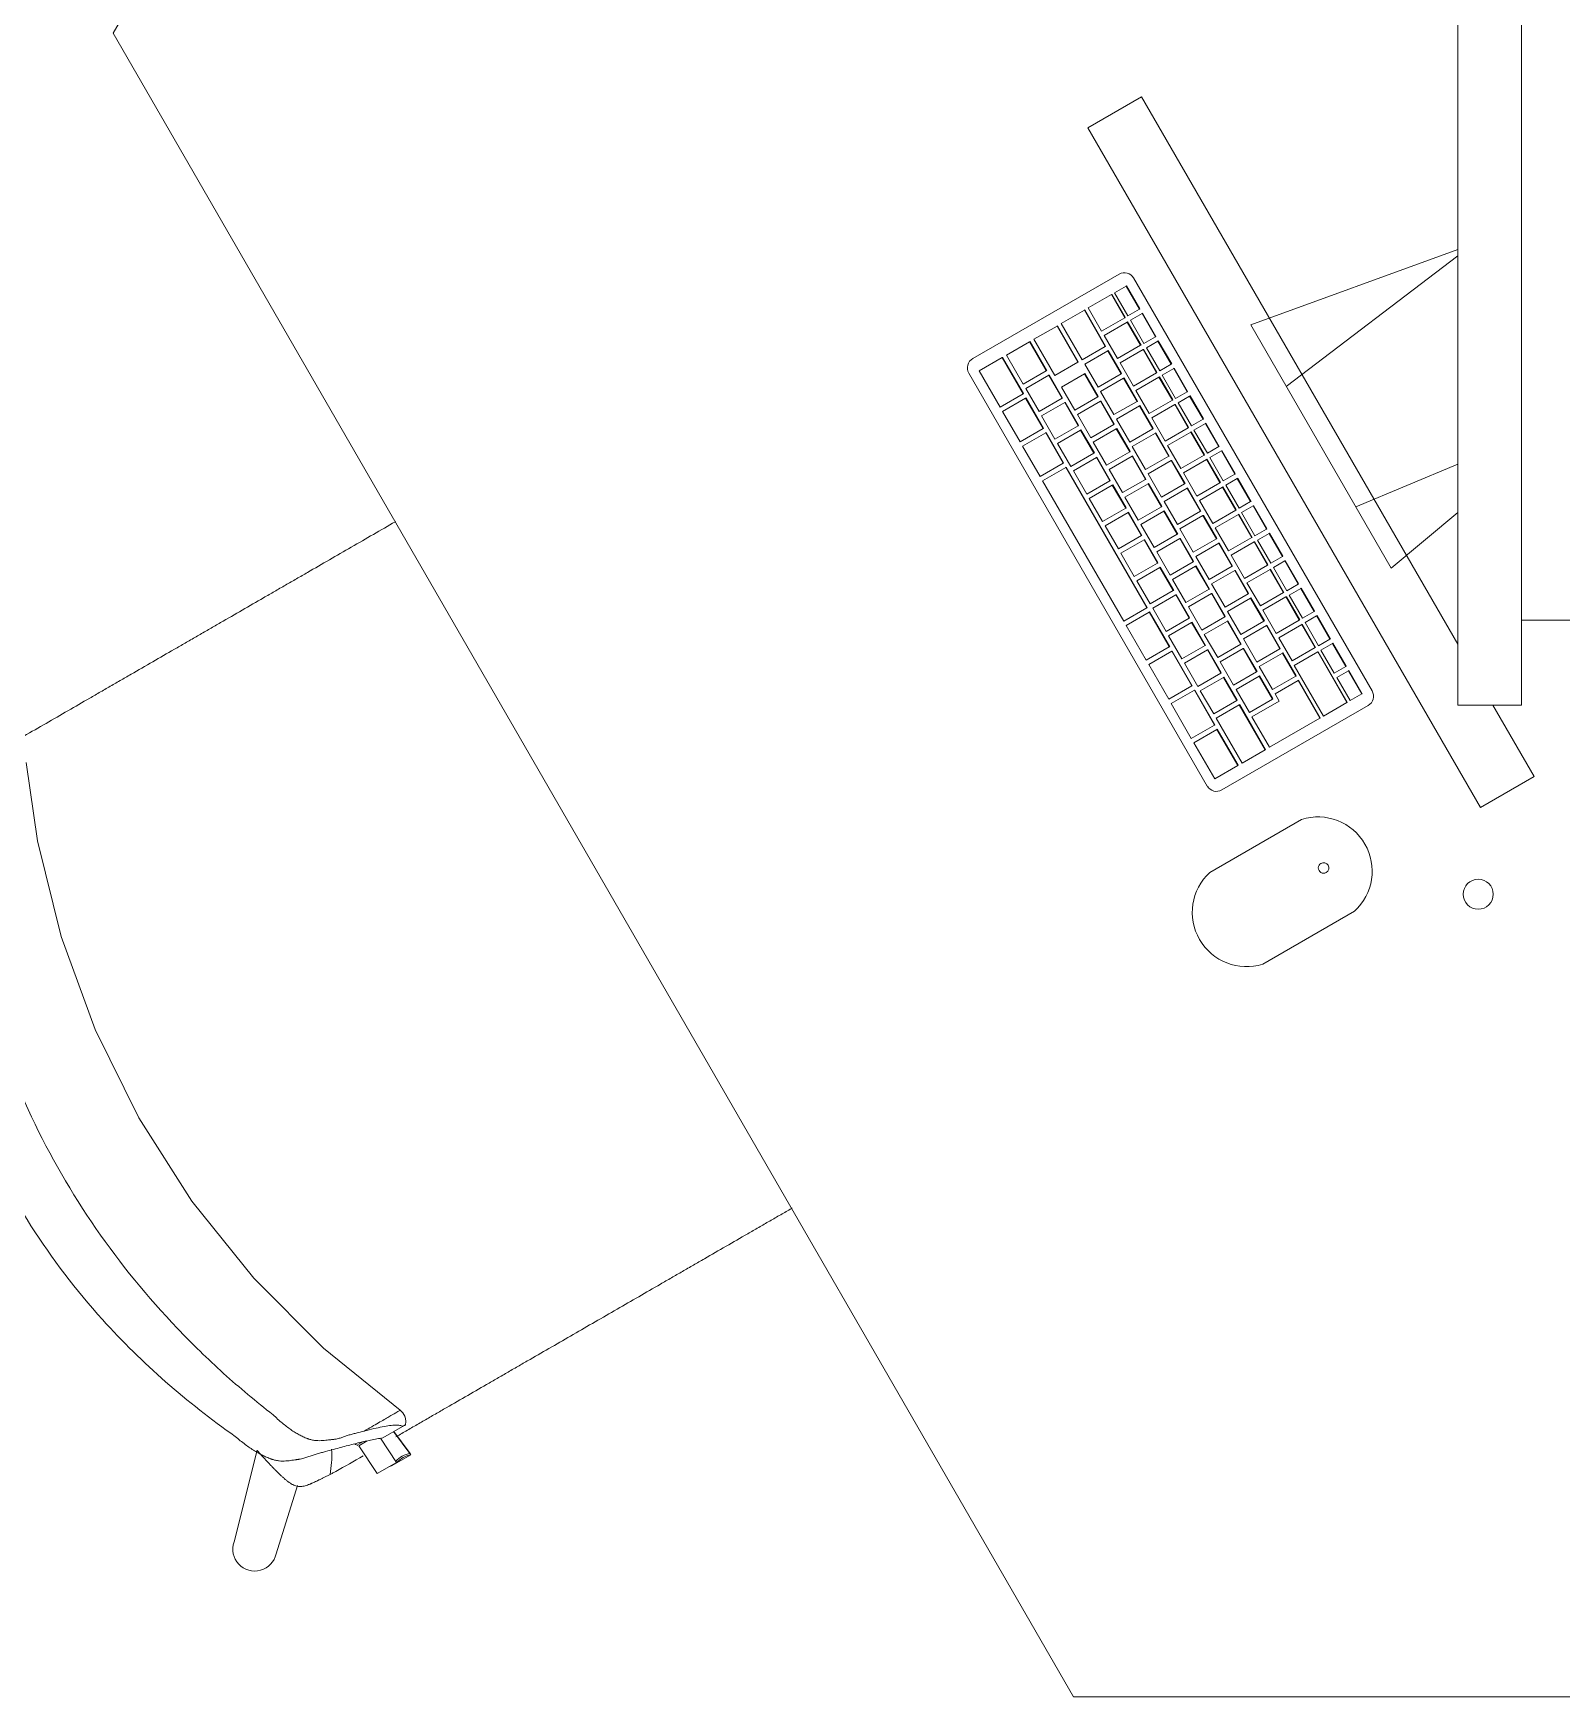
# Model space of a CAD drawing. Header units: millimetres. Extents: x 155927 to 326028, y -36033 to 97293.
# Drawn here: x 180943 to 181858, y 17006 to 18002 of the extents above; entities that cross this region are included whole.
import ezdxf

# ---------------------------------------------------------------- set-up
doc = ezdxf.new("R2010")
doc.units = ezdxf.units.MM
doc.header["$MEASUREMENT"] = 0
for name, color, linetype, lineweight in [('A-GENM', 8, 'CONTINUOUS', 9), ('E-ELEC-EQPM', 8, 'CONTINUOUS', 9), ('I-FURN', 8, 'CONTINUOUS', 9)]:
    doc.layers.add(name, color=color, linetype=linetype, lineweight=lineweight)

msp = doc.modelspace()

# ---------------------------------------------------------------- linework, layer by layer
at = {"layer": 'A-GENM'}
for p, q in [((181592.58, 17857.83), (181504.97, 17807.25)), ((181596.83, 17850.64), (181589.92, 17846.65)), ((181597.07, 17850.78), (181596.83, 17850.64)), ((181604.83, 17836.79), (181596.83, 17850.64)), ((181597.07, 17850.78), (181605.07, 17836.93)), ((181744.02, 17608.23), (181601.26, 17855.51)), ((181587.97, 17845.52), (181574.14, 17837.54)), ((181574.14, 17837.54), (181582.14, 17823.69)), ((181588.21, 17845.66), (181587.97, 17845.52)), ((181595.97, 17831.67), (181587.97, 17845.52)), ((181588.21, 17845.66), (181596.21, 17831.81)), ((181589.92, 17846.65), (181597.92, 17832.8)), ((181571.81, 17836.2), (181558.01, 17828.23)), ((181558.01, 17828.23), (181570.51, 17806.58)), ((181572.05, 17836.34), (181571.81, 17836.2)), ((181584.31, 17814.55), (181571.81, 17836.2)), ((181572.05, 17836.34), (181584.55, 17814.69)), ((181582.14, 17823.69), (181595.97, 17831.67)), ((181597.47, 17829.07), (181583.64, 17821.09)), ((181596.21, 17831.81), (181595.97, 17831.67)), ((181597.71, 17829.21), (181597.47, 17829.07)), ((181605.47, 17815.21), (181597.47, 17829.07)), ((181597.71, 17829.21), (181605.71, 17815.35)), ((181597.92, 17832.8), (181604.83, 17836.79)), ((181606.33, 17834.19), (181599.42, 17830.2)), ((181599.42, 17830.2), (181607.42, 17816.34)), ((181605.07, 17836.93), (181604.83, 17836.79)), ((181606.57, 17834.33), (181606.33, 17834.19)), ((181614.33, 17820.33), (181606.33, 17834.19)), ((181606.57, 17834.33), (181614.57, 17820.47)), ((181555.42, 17826.74), (181541.62, 17818.77)), ((181541.62, 17818.77), (181554.12, 17797.11)), ((181555.66, 17826.87), (181555.42, 17826.74)), ((181567.92, 17805.08), (181555.42, 17826.74)), ((181555.66, 17826.87), (181568.16, 17805.22)), ((181583.64, 17821.09), (181591.64, 17807.23)), ((181607.42, 17816.34), (181614.33, 17820.33)), ((181615.83, 17817.73), (181608.92, 17813.74)), ((181614.57, 17820.47), (181614.33, 17820.33)), ((181616.07, 17817.87), (181615.83, 17817.73)), ((181623.83, 17803.88), (181615.83, 17817.73)), ((181616.07, 17817.87), (181624.07, 17804.02)), ((181522.64, 17807.81), (181508.83, 17799.84)), ((181522.88, 17807.95), (181522.64, 17807.81)), ((181535.14, 17786.16), (181522.64, 17807.81)), ((181522.88, 17807.95), (181535.38, 17786.3)), ((181539.03, 17817.27), (181525.23, 17809.3)), ((181525.23, 17809.3), (181535.23, 17791.98)), ((181539.27, 17817.41), (181539.03, 17817.27)), ((181549.03, 17799.95), (181539.03, 17817.27)), ((181539.27, 17817.41), (181549.27, 17800.09)), ((181570.51, 17806.58), (181584.31, 17814.55)), ((181585.81, 17811.95), (181571.99, 17803.97)), ((181584.55, 17814.69), (181584.31, 17814.55)), ((181586.05, 17812.09), (181585.81, 17811.95)), ((181593.81, 17798.09), (181585.81, 17811.95)), ((181586.05, 17812.09), (181594.05, 17798.23)), ((181591.64, 17807.23), (181605.47, 17815.21)), ((181606.97, 17812.62), (181593.14, 17804.63)), ((181605.71, 17815.35), (181605.47, 17815.21)), ((181607.21, 17812.75), (181606.97, 17812.62)), ((181614.97, 17798.76), (181606.97, 17812.62)), ((181607.21, 17812.75), (181615.21, 17798.9)), ((181608.92, 17813.74), (181616.92, 17799.89)), ((181502.65, 17798.58), (181645.41, 17551.29)), ((181508.83, 17799.84), (181521.33, 17778.19)), ((181535.23, 17791.98), (181549.03, 17799.95)), ((181549.27, 17800.09), (181549.03, 17799.95)), ((181554.12, 17797.11), (181567.92, 17805.08)), ((181571.92, 17798.16), (181558.1, 17790.18)), ((181568.16, 17805.22), (181567.92, 17805.08)), ((181572.16, 17798.29), (181571.92, 17798.16)), ((181579.92, 17784.3), (181571.92, 17798.16)), ((181571.99, 17803.97), (181579.99, 17790.11)), ((181572.16, 17798.29), (181580.16, 17784.44)), ((181579.99, 17790.11), (181593.81, 17798.09)), ((181593.14, 17804.63), (181601.14, 17790.78)), ((181594.05, 17798.23), (181593.81, 17798.09)), ((181601.14, 17790.78), (181614.97, 17798.76)), ((181615.21, 17798.9), (181614.97, 17798.76)), ((181616.92, 17799.89), (181623.83, 17803.88)), ((181625.33, 17801.28), (181618.42, 17797.29)), ((181624.07, 17804.02), (181623.83, 17803.88)), ((181625.57, 17801.42), (181625.33, 17801.28)), ((181633.33, 17787.42), (181625.33, 17801.28)), ((181625.57, 17801.42), (181633.57, 17787.56)), ((181550.53, 17797.35), (181536.71, 17789.37)), ((181536.71, 17789.37), (181544.71, 17775.52)), ((181550.77, 17797.49), (181550.53, 17797.35)), ((181558.53, 17783.5), (181550.53, 17797.35)), ((181550.77, 17797.49), (181558.77, 17783.63)), ((181558.1, 17790.18), (181566.1, 17776.32)), ((181595.31, 17795.5), (181581.49, 17787.52)), ((181595.55, 17795.63), (181595.31, 17795.5)), ((181603.31, 17781.64), (181595.31, 17795.5)), ((181595.55, 17795.63), (181603.55, 17781.78)), ((181616.47, 17796.16), (181602.64, 17788.18)), ((181602.64, 17788.18), (181610.64, 17774.32)), ((181616.71, 17796.3), (181616.47, 17796.16)), ((181624.47, 17782.3), (181616.47, 17796.16)), ((181616.71, 17796.3), (181624.71, 17782.44)), ((181618.42, 17797.29), (181626.42, 17783.43)), ((181521.33, 17778.19), (181535.14, 17786.16)), ((181536.64, 17783.56), (181522.83, 17775.59)), ((181535.38, 17786.3), (181535.14, 17786.16)), ((181536.88, 17783.7), (181536.64, 17783.56)), ((181547.14, 17765.37), (181536.64, 17783.56)), ((181536.88, 17783.7), (181547.38, 17765.51)), ((181544.71, 17775.52), (181558.53, 17783.5)), ((181560.03, 17780.9), (181546.21, 17772.92)), ((181558.77, 17783.63), (181558.53, 17783.5)), ((181560.27, 17781.04), (181560.03, 17780.9)), ((181568.03, 17767.04), (181560.03, 17780.9)), ((181560.27, 17781.04), (181568.27, 17767.18)), ((181566.1, 17776.32), (181579.92, 17784.3)), ((181581.42, 17781.7), (181567.6, 17773.72)), ((181580.16, 17784.44), (181579.92, 17784.3)), ((181581.66, 17781.84), (181581.42, 17781.7)), ((181589.42, 17767.85), (181581.42, 17781.7)), ((181581.49, 17787.52), (181589.49, 17773.66)), ((181581.66, 17781.84), (181589.66, 17767.98)), ((181589.49, 17773.66), (181603.31, 17781.64)), ((181604.81, 17779.04), (181590.99, 17771.06)), ((181603.55, 17781.78), (181603.31, 17781.64)), ((181605.05, 17779.18), (181604.81, 17779.04)), ((181612.81, 17765.18), (181604.81, 17779.04)), ((181605.05, 17779.18), (181613.05, 17765.32)), ((181610.64, 17774.32), (181624.47, 17782.3)), ((181625.97, 17779.71), (181612.14, 17771.73)), ((181624.71, 17782.44), (181624.47, 17782.3)), ((181626.21, 17779.84), (181625.97, 17779.71)), ((181633.97, 17765.85), (181625.97, 17779.71)), ((181626.21, 17779.84), (181634.21, 17765.99)), ((181626.42, 17783.43), (181633.33, 17787.42)), ((181634.83, 17784.83), (181627.92, 17780.84)), ((181627.92, 17780.84), (181635.92, 17766.98)), ((181633.57, 17787.56), (181633.33, 17787.42)), ((181635.07, 17784.96), (181634.83, 17784.83)), ((181642.83, 17770.97), (181634.83, 17784.83)), ((181635.07, 17784.96), (181643.07, 17771.11)), ((181522.83, 17775.59), (181533.33, 17757.4)), ((181546.21, 17772.92), (181554.21, 17759.06)), ((181567.6, 17773.72), (181575.6, 17759.87)), ((181575.6, 17759.87), (181589.42, 17767.85)), ((181589.66, 17767.98), (181589.42, 17767.85)), ((181590.99, 17771.06), (181598.99, 17757.2)), ((181612.14, 17771.73), (181620.14, 17757.87)), ((181635.92, 17766.98), (181642.83, 17770.97)), ((181644.33, 17768.37), (181637.42, 17764.38)), ((181643.07, 17771.11), (181642.83, 17770.97)), ((181644.57, 17768.51), (181644.33, 17768.37)), ((181652.33, 17754.51), (181644.33, 17768.37)), ((181644.57, 17768.51), (181652.57, 17754.65)), ((181533.33, 17757.4), (181547.14, 17765.37)), ((181548.64, 17762.77), (181534.83, 17754.8)), ((181547.38, 17765.51), (181547.14, 17765.37)), ((181548.88, 17762.91), (181548.64, 17762.77)), ((181559.14, 17744.59), (181548.64, 17762.77)), ((181548.88, 17762.91), (181559.38, 17744.73)), ((181554.21, 17759.06), (181568.03, 17767.04)), ((181569.53, 17764.44), (181555.71, 17756.46)), ((181568.27, 17767.18), (181568.03, 17767.04)), ((181569.77, 17764.58), (181569.53, 17764.44)), ((181577.53, 17750.59), (181569.53, 17764.44)), ((181569.77, 17764.58), (181577.77, 17750.73)), ((181590.92, 17765.25), (181577.1, 17757.27)), ((181591.16, 17765.39), (181590.92, 17765.25)), ((181598.92, 17751.39), (181590.92, 17765.25)), ((181591.16, 17765.39), (181599.16, 17751.53)), ((181598.99, 17757.2), (181612.81, 17765.18)), ((181614.31, 17762.59), (181600.49, 17754.61)), ((181613.05, 17765.32), (181612.81, 17765.18)), ((181614.55, 17762.73), (181614.31, 17762.59)), ((181622.31, 17748.73), (181614.31, 17762.59)), ((181614.55, 17762.73), (181622.55, 17748.87)), ((181620.14, 17757.87), (181633.97, 17765.85)), ((181635.47, 17763.25), (181621.64, 17755.27)), ((181634.21, 17765.99), (181633.97, 17765.85)), ((181635.71, 17763.39), (181635.47, 17763.25)), ((181643.47, 17749.4), (181635.47, 17763.25)), ((181635.71, 17763.39), (181643.71, 17749.53)), ((181637.42, 17764.38), (181645.42, 17750.52)), ((181534.83, 17754.8), (181545.33, 17736.62)), ((181555.71, 17756.46), (181563.71, 17742.61)), ((181563.71, 17742.61), (181577.53, 17750.59)), ((181579.03, 17747.99), (181565.21, 17740.01)), ((181577.1, 17757.27), (181585.1, 17743.41)), ((181577.77, 17750.73), (181577.53, 17750.59)), ((181579.27, 17748.13), (181579.03, 17747.99)), ((181587.03, 17734.13), (181579.03, 17747.99)), ((181579.27, 17748.13), (181587.27, 17734.27)), ((181585.1, 17743.41), (181598.92, 17751.39)), ((181600.42, 17748.79), (181586.6, 17740.81)), ((181599.16, 17751.53), (181598.92, 17751.39)), ((181600.66, 17748.93), (181600.42, 17748.79)), ((181608.42, 17734.94), (181600.42, 17748.79)), ((181600.49, 17754.61), (181608.49, 17740.75)), ((181600.66, 17748.93), (181608.66, 17735.07)), ((181608.49, 17740.75), (181622.31, 17748.73)), ((181621.64, 17755.27), (181629.64, 17741.42)), ((181622.55, 17748.87), (181622.31, 17748.73)), ((181629.64, 17741.42), (181643.47, 17749.4)), ((181643.71, 17749.53), (181643.47, 17749.4)), ((181645.42, 17750.52), (181652.33, 17754.51)), ((181653.83, 17751.92), (181646.92, 17747.93)), ((181646.92, 17747.93), (181654.92, 17734.07)), ((181652.57, 17754.65), (181652.33, 17754.51)), ((181654.07, 17752.05), (181653.83, 17751.92)), ((181661.83, 17738.06), (181653.83, 17751.92)), ((181654.07, 17752.05), (181662.07, 17738.2)), ((181545.33, 17736.62), (181559.14, 17744.59)), ((181560.64, 17741.99), (181546.83, 17734.02)), ((181559.38, 17744.73), (181559.14, 17744.59)), ((181560.88, 17742.13), (181560.64, 17741.99)), ((181609.14, 17657.99), (181560.64, 17741.99)), ((181560.88, 17742.13), (181609.38, 17658.12)), ((181565.21, 17740.01), (181573.21, 17726.15)), ((181586.6, 17740.81), (181594.6, 17726.96)), ((181623.81, 17746.13), (181609.99, 17738.15)), ((181609.99, 17738.15), (181617.99, 17724.3)), ((181624.05, 17746.27), (181623.81, 17746.13)), ((181631.81, 17732.28), (181623.81, 17746.13)), ((181624.05, 17746.27), (181632.05, 17732.41)), ((181644.97, 17746.8), (181631.14, 17738.82)), ((181631.14, 17738.82), (181639.14, 17724.96)), ((181645.21, 17746.94), (181644.97, 17746.8)), ((181652.97, 17732.94), (181644.97, 17746.8)), ((181645.21, 17746.94), (181653.21, 17733.08)), ((181654.92, 17734.07), (181661.83, 17738.06)), ((181662.07, 17738.2), (181661.83, 17738.06)), ((181546.83, 17734.02), (181595.33, 17650.02)), ((181573.21, 17726.15), (181587.03, 17734.13)), ((181588.53, 17731.53), (181574.71, 17723.55)), ((181587.27, 17734.27), (181587.03, 17734.13)), ((181588.77, 17731.67), (181588.53, 17731.53)), ((181596.53, 17717.68), (181588.53, 17731.53)), ((181588.77, 17731.67), (181596.77, 17717.82)), ((181594.6, 17726.96), (181608.42, 17734.94)), ((181609.92, 17732.34), (181596.1, 17724.36)), ((181608.66, 17735.07), (181608.42, 17734.94)), ((181610.16, 17732.48), (181609.92, 17732.34)), ((181617.92, 17718.48), (181609.92, 17732.34)), ((181610.16, 17732.48), (181618.16, 17718.62)), ((181617.99, 17724.3), (181631.81, 17732.28)), ((181633.31, 17729.68), (181619.49, 17721.7)), ((181632.05, 17732.41), (181631.81, 17732.28)), ((181633.55, 17729.82), (181633.31, 17729.68)), ((181641.31, 17715.82), (181633.31, 17729.68)), ((181633.55, 17729.82), (181641.55, 17715.96)), ((181639.14, 17724.96), (181652.97, 17732.94)), ((181654.47, 17730.34), (181640.64, 17722.36)), ((181653.21, 17733.08), (181652.97, 17732.94)), ((181654.71, 17730.48), (181654.47, 17730.34)), ((181662.47, 17716.49), (181654.47, 17730.34)), ((181654.71, 17730.48), (181662.71, 17716.62)), ((181663.33, 17735.46), (181656.42, 17731.47)), ((181656.42, 17731.47), (181664.42, 17717.62)), ((181663.57, 17735.6), (181663.33, 17735.46)), ((181671.33, 17721.61), (181663.33, 17735.46)), ((181663.57, 17735.6), (181671.57, 17721.74)), ((181574.71, 17723.55), (181582.71, 17709.7)), ((181596.1, 17724.36), (181604.1, 17710.5)), ((181604.1, 17710.5), (181617.92, 17718.48)), ((181618.16, 17718.62), (181617.92, 17718.48)), ((181619.49, 17721.7), (181627.49, 17707.84)), ((181640.64, 17722.36), (181648.64, 17708.51)), ((181664.42, 17717.62), (181671.33, 17721.61)), ((181672.83, 17719.01), (181665.92, 17715.02)), ((181671.57, 17721.74), (181671.33, 17721.61)), ((181673.07, 17719.15), (181672.83, 17719.01)), ((181680.83, 17705.15), (181672.83, 17719.01)), ((181673.07, 17719.15), (181681.07, 17705.29)), ((181582.71, 17709.7), (181596.53, 17717.68)), ((181598.03, 17715.08), (181584.21, 17707.1)), ((181596.77, 17717.82), (181596.53, 17717.68)), ((181598.27, 17715.22), (181598.03, 17715.08)), ((181606.03, 17701.22), (181598.03, 17715.08)), ((181598.27, 17715.22), (181606.27, 17701.36)), ((181619.42, 17715.88), (181605.6, 17707.9)), ((181619.66, 17716.02), (181619.42, 17715.88)), ((181627.42, 17702.03), (181619.42, 17715.88)), ((181619.66, 17716.02), (181627.66, 17702.17)), ((181627.49, 17707.84), (181641.31, 17715.82)), ((181642.81, 17713.22), (181628.99, 17705.24)), ((181641.55, 17715.96), (181641.31, 17715.82)), ((181643.05, 17713.36), (181642.81, 17713.22)), ((181650.81, 17699.37), (181642.81, 17713.22)), ((181643.05, 17713.36), (181651.05, 17699.51)), ((181648.64, 17708.51), (181662.47, 17716.49)), ((181663.97, 17713.89), (181650.14, 17705.91)), ((181662.71, 17716.62), (181662.47, 17716.49)), ((181664.21, 17714.03), (181663.97, 17713.89)), ((181671.97, 17700.03), (181663.97, 17713.89)), ((181664.21, 17714.03), (181672.21, 17700.17)), ((181665.92, 17715.02), (181673.92, 17701.16)), ((181584.21, 17707.1), (181592.21, 17693.24)), ((181592.21, 17693.24), (181606.03, 17701.22)), ((181607.53, 17698.63), (181593.71, 17690.65)), ((181605.6, 17707.9), (181613.6, 17694.05)), ((181606.27, 17701.36), (181606.03, 17701.22)), ((181607.77, 17698.76), (181607.53, 17698.63)), ((181615.53, 17684.77), (181607.53, 17698.63)), ((181607.77, 17698.76), (181615.77, 17684.91)), ((181613.6, 17694.05), (181627.42, 17702.03)), ((181628.92, 17699.43), (181615.1, 17691.45)), ((181627.66, 17702.17), (181627.42, 17702.03)), ((181629.16, 17699.57), (181628.92, 17699.43)), ((181636.92, 17685.57), (181628.92, 17699.43)), ((181628.99, 17705.24), (181636.99, 17691.39)), ((181629.16, 17699.57), (181637.16, 17685.71)), ((181636.99, 17691.39), (181650.81, 17699.37)), ((181650.14, 17705.91), (181658.14, 17692.05)), ((181651.05, 17699.51), (181650.81, 17699.37)), ((181658.14, 17692.05), (181671.97, 17700.03)), ((181672.21, 17700.17), (181671.97, 17700.03)), ((181673.92, 17701.16), (181680.83, 17705.15)), ((181682.33, 17702.55), (181675.42, 17698.56)), ((181675.42, 17698.56), (181683.42, 17684.71)), ((181681.07, 17705.29), (181680.83, 17705.15)), ((181682.57, 17702.69), (181682.33, 17702.55)), ((181690.33, 17688.7), (181682.33, 17702.55)), ((181682.57, 17702.69), (181690.57, 17688.84)), ((181593.71, 17690.65), (181601.71, 17676.79)), ((181615.1, 17691.45), (181623.1, 17677.59)), ((181652.31, 17696.77), (181638.49, 17688.79)), ((181638.49, 17688.79), (181646.49, 17674.93)), ((181652.55, 17696.91), (181652.31, 17696.77)), ((181660.31, 17682.91), (181652.31, 17696.77)), ((181652.55, 17696.91), (181660.55, 17683.05)), ((181673.47, 17697.43), (181659.64, 17689.45)), ((181659.64, 17689.45), (181667.64, 17675.6)), ((181673.71, 17697.57), (181673.47, 17697.43)), ((181681.47, 17683.58), (181673.47, 17697.43)), ((181673.71, 17697.57), (181681.71, 17683.72)), ((181683.42, 17684.71), (181690.33, 17688.7)), ((181690.57, 17688.84), (181690.33, 17688.7)), ((181601.71, 17676.79), (181615.53, 17684.77)), ((181617.03, 17682.17), (181603.21, 17674.19)), ((181615.77, 17684.91), (181615.53, 17684.77)), ((181617.27, 17682.31), (181617.03, 17682.17)), ((181625.03, 17668.31), (181617.03, 17682.17)), ((181617.27, 17682.31), (181625.27, 17668.45)), ((181623.1, 17677.59), (181636.92, 17685.57)), ((181638.42, 17682.97), (181624.6, 17674.99)), ((181637.16, 17685.71), (181636.92, 17685.57)), ((181638.66, 17683.11), (181638.42, 17682.97)), ((181646.42, 17669.12), (181638.42, 17682.97)), ((181638.66, 17683.11), (181646.66, 17669.26)), ((181646.49, 17674.93), (181660.31, 17682.91)), ((181661.81, 17680.31), (181647.99, 17672.33)), ((181660.55, 17683.05), (181660.31, 17682.91)), ((181662.05, 17680.45), (181661.81, 17680.31)), ((181669.81, 17666.46), (181661.81, 17680.31)), ((181662.05, 17680.45), (181670.05, 17666.6)), ((181667.64, 17675.6), (181681.47, 17683.58)), ((181682.97, 17680.98), (181669.14, 17673)), ((181681.71, 17683.72), (181681.47, 17683.58)), ((181683.21, 17681.12), (181682.97, 17680.98)), ((181690.97, 17667.12), (181682.97, 17680.98)), ((181683.21, 17681.12), (181691.21, 17667.26)), ((181691.83, 17686.1), (181684.92, 17682.11)), ((181684.92, 17682.11), (181692.92, 17668.25)), ((181692.07, 17686.24), (181691.83, 17686.1)), ((181699.83, 17672.24), (181691.83, 17686.1)), ((181692.07, 17686.24), (181700.07, 17672.38)), ((181603.21, 17674.19), (181611.21, 17660.33)), ((181611.21, 17660.33), (181625.03, 17668.31)), ((181624.6, 17674.99), (181632.6, 17661.14)), ((181625.27, 17668.45), (181625.03, 17668.31)), ((181632.6, 17661.14), (181646.42, 17669.12)), ((181646.66, 17669.26), (181646.42, 17669.12)), ((181647.99, 17672.33), (181655.99, 17658.48)), ((181669.14, 17673), (181677.14, 17659.14)), ((181692.92, 17668.25), (181699.83, 17672.24)), ((181701.33, 17669.64), (181694.42, 17665.65)), ((181700.07, 17672.38), (181699.83, 17672.24)), ((181701.57, 17669.78), (181701.33, 17669.64)), ((181709.33, 17655.79), (181701.33, 17669.64)), ((181701.57, 17669.78), (181709.57, 17655.93)), ((181626.53, 17665.72), (181612.71, 17657.74)), ((181626.77, 17665.86), (181626.53, 17665.72)), ((181634.53, 17651.86), (181626.53, 17665.72)), ((181626.77, 17665.86), (181634.77, 17652)), ((181647.92, 17666.52), (181634.1, 17658.54)), ((181634.1, 17658.54), (181642.1, 17644.68)), ((181648.16, 17666.66), (181647.92, 17666.52)), ((181655.92, 17652.66), (181647.92, 17666.52)), ((181648.16, 17666.66), (181656.16, 17652.8)), ((181655.99, 17658.48), (181669.81, 17666.46)), ((181671.31, 17663.86), (181657.49, 17655.88)), ((181670.05, 17666.6), (181669.81, 17666.46)), ((181671.55, 17664), (181671.31, 17663.86)), ((181679.31, 17650), (181671.31, 17663.86)), ((181671.55, 17664), (181679.55, 17650.14)), ((181677.14, 17659.14), (181690.97, 17667.12)), ((181692.47, 17664.53), (181678.64, 17656.54)), ((181691.21, 17667.26), (181690.97, 17667.12)), ((181692.71, 17664.66), (181692.47, 17664.53)), ((181700.47, 17650.67), (181692.47, 17664.53)), ((181692.71, 17664.66), (181700.71, 17650.81)), ((181694.42, 17665.65), (181702.42, 17651.8)), ((181595.33, 17650.02), (181609.14, 17657.99)), ((181610.64, 17655.39), (181596.83, 17647.42)), ((181609.38, 17658.12), (181609.14, 17657.99)), ((181610.88, 17655.53), (181610.64, 17655.39)), ((181622.64, 17634.6), (181610.64, 17655.39)), ((181610.88, 17655.53), (181622.88, 17634.74)), ((181612.71, 17657.74), (181620.71, 17643.88)), ((181620.71, 17643.88), (181634.53, 17651.86)), ((181636.03, 17649.26), (181622.21, 17641.28)), ((181634.77, 17652), (181634.53, 17651.86)), ((181636.27, 17649.4), (181636.03, 17649.26)), ((181644.03, 17635.41), (181636.03, 17649.26)), ((181636.27, 17649.4), (181644.27, 17635.54)), ((181642.1, 17644.68), (181655.92, 17652.66)), ((181657.42, 17650.07), (181643.6, 17642.09)), ((181656.16, 17652.8), (181655.92, 17652.66)), ((181657.66, 17650.2), (181657.42, 17650.07)), ((181665.42, 17636.21), (181657.42, 17650.07)), ((181657.49, 17655.88), (181665.49, 17642.02)), ((181657.66, 17650.2), (181665.66, 17636.35)), ((181665.49, 17642.02), (181679.31, 17650)), ((181678.64, 17656.54), (181686.64, 17642.69)), ((181679.55, 17650.14), (181679.31, 17650)), ((181686.64, 17642.69), (181700.47, 17650.67)), ((181700.71, 17650.81), (181700.47, 17650.67)), ((181702.42, 17651.8), (181709.33, 17655.79)), ((181710.83, 17653.19), (181703.92, 17649.2)), ((181703.92, 17649.2), (181711.92, 17635.34)), ((181709.57, 17655.93), (181709.33, 17655.79)), ((181711.07, 17653.33), (181710.83, 17653.19)), ((181718.83, 17639.33), (181710.83, 17653.19)), ((181711.07, 17653.33), (181719.07, 17639.47)), ((181596.83, 17647.42), (181608.83, 17626.63)), ((181622.21, 17641.28), (181630.21, 17627.43)), ((181643.6, 17642.09), (181651.6, 17628.23)), ((181680.81, 17647.41), (181666.99, 17639.43)), ((181666.99, 17639.43), (181674.99, 17625.57)), ((181681.05, 17647.54), (181680.81, 17647.41)), ((181688.81, 17633.55), (181680.81, 17647.41)), ((181681.05, 17647.54), (181689.05, 17633.69)), ((181701.97, 17648.07), (181688.14, 17640.09)), ((181688.14, 17640.09), (181696.14, 17626.23)), ((181702.21, 17648.21), (181701.97, 17648.07)), ((181709.97, 17634.21), (181701.97, 17648.07)), ((181702.21, 17648.21), (181710.21, 17634.35)), ((181711.92, 17635.34), (181718.83, 17639.33)), ((181719.07, 17639.47), (181718.83, 17639.33)), ((181608.83, 17626.63), (181622.64, 17634.6)), ((181624.14, 17632), (181610.33, 17624.03)), ((181622.88, 17634.74), (181622.64, 17634.6)), ((181624.38, 17632.14), (181624.14, 17632)), ((181636.14, 17611.22), (181624.14, 17632)), ((181624.38, 17632.14), (181636.38, 17611.36)), ((181630.21, 17627.43), (181644.03, 17635.41)), ((181645.53, 17632.81), (181631.71, 17624.83)), ((181644.27, 17635.54), (181644.03, 17635.41)), ((181645.77, 17632.95), (181645.53, 17632.81)), ((181653.53, 17618.95), (181645.53, 17632.81)), ((181645.77, 17632.95), (181653.77, 17619.09)), ((181651.6, 17628.23), (181665.42, 17636.21)), ((181666.92, 17633.61), (181653.1, 17625.63)), ((181665.66, 17636.35), (181665.42, 17636.21)), ((181667.16, 17633.75), (181666.92, 17633.61)), ((181674.92, 17619.76), (181666.92, 17633.61)), ((181667.16, 17633.75), (181675.16, 17619.89)), ((181674.99, 17625.57), (181688.81, 17633.55)), ((181690.31, 17630.95), (181676.49, 17622.97)), ((181689.05, 17633.69), (181688.81, 17633.55)), ((181690.55, 17631.09), (181690.31, 17630.95)), ((181698.31, 17617.09), (181690.31, 17630.95)), ((181690.55, 17631.09), (181698.55, 17617.23)), ((181696.14, 17626.23), (181709.97, 17634.21)), ((181711.47, 17631.62), (181697.4, 17623.5)), ((181710.21, 17634.35), (181709.97, 17634.21)), ((181711.71, 17631.75), (181711.47, 17631.62)), ((181728.97, 17601.31), (181711.47, 17631.62)), ((181711.71, 17631.75), (181729.21, 17601.44)), ((181720.33, 17636.74), (181713.42, 17632.74)), ((181713.42, 17632.74), (181721.42, 17618.89)), ((181720.57, 17636.87), (181720.33, 17636.74)), ((181728.33, 17622.88), (181720.33, 17636.74)), ((181720.57, 17636.87), (181728.57, 17623.02)), ((181610.33, 17624.03), (181622.33, 17603.25)), ((181631.71, 17624.83), (181639.71, 17610.97)), ((181639.71, 17610.97), (181653.53, 17618.95)), ((181653.1, 17625.63), (181661.1, 17611.77)), ((181653.77, 17619.09), (181653.53, 17618.95)), ((181661.1, 17611.77), (181674.92, 17619.76)), ((181675.16, 17619.89), (181674.92, 17619.76)), ((181676.49, 17622.97), (181684.49, 17609.11)), ((181697.4, 17623.5), (181714.9, 17593.19)), ((181721.42, 17618.89), (181728.33, 17622.88)), ((181729.83, 17620.28), (181722.92, 17616.29)), ((181728.57, 17623.02), (181728.33, 17622.88)), ((181730.07, 17620.42), (181729.83, 17620.28)), ((181737.83, 17606.42), (181729.83, 17620.28)), ((181730.07, 17620.42), (181738.07, 17606.56)), ((181622.33, 17603.25), (181636.14, 17611.22)), ((181637.64, 17608.62), (181623.83, 17600.65)), ((181636.38, 17611.36), (181636.14, 17611.22)), ((181637.88, 17608.76), (181637.64, 17608.62)), ((181649.64, 17587.84), (181637.64, 17608.62)), ((181637.88, 17608.76), (181649.88, 17587.98)), ((181655.03, 17616.35), (181641.21, 17608.37)), ((181655.27, 17616.49), (181655.03, 17616.35)), ((181663.03, 17602.5), (181655.03, 17616.35)), ((181655.27, 17616.49), (181663.27, 17602.64)), ((181676.42, 17617.16), (181662.6, 17609.18)), ((181662.6, 17609.18), (181670.6, 17595.32)), ((181676.66, 17617.3), (181676.42, 17617.16)), ((181684.42, 17603.3), (181676.42, 17617.16)), ((181676.66, 17617.3), (181684.66, 17603.44)), ((181684.49, 17609.11), (181698.31, 17617.09)), ((181699.81, 17614.5), (181685.99, 17606.52)), ((181698.55, 17617.23), (181698.31, 17617.09)), ((181700.05, 17614.63), (181699.81, 17614.5)), ((181712.81, 17591.98), (181699.81, 17614.5)), ((181700.05, 17614.63), (181713.05, 17592.12)), ((181722.92, 17616.29), (181730.92, 17602.43)), ((181623.83, 17600.65), (181635.83, 17579.87)), ((181641.21, 17608.37), (181649.21, 17594.52)), ((181649.21, 17594.52), (181663.03, 17602.5)), ((181664.53, 17599.9), (181650.71, 17591.92)), ((181654.09, 17548.97), (181741.7, 17599.55)), ((181663.27, 17602.64), (181663.03, 17602.5)), ((181664.77, 17600.04), (181664.53, 17599.9)), ((181680.03, 17573.05), (181664.53, 17599.9)), ((181664.77, 17600.04), (181680.27, 17573.19)), ((181670.6, 17595.32), (181684.42, 17603.3)), ((181688.49, 17602.19), (181672.1, 17592.72)), ((181684.66, 17603.44), (181684.42, 17603.3)), ((181685.99, 17606.52), (181688.49, 17602.19)), ((181714.9, 17593.19), (181728.97, 17601.31)), ((181729.21, 17601.44), (181728.97, 17601.31)), ((181730.92, 17602.43), (181737.83, 17606.42)), ((181738.07, 17606.56), (181737.83, 17606.42)), ((181650.71, 17591.92), (181666.21, 17565.07)), ((181672.1, 17592.72), (181682.6, 17574.54)), ((181682.6, 17574.54), (181712.81, 17591.98)), ((181713.05, 17592.12), (181712.81, 17591.98)), ((181635.83, 17579.87), (181649.64, 17587.84)), ((181651.14, 17585.24), (181637.33, 17577.27)), ((181649.88, 17587.98), (181649.64, 17587.84)), ((181651.38, 17585.38), (181651.14, 17585.24)), ((181663.64, 17563.59), (181651.14, 17585.24)), ((181651.38, 17585.38), (181663.88, 17563.73)), ((181637.33, 17577.27), (181649.83, 17555.62)), ((181666.21, 17565.07), (181680.03, 17573.05)), ((181680.27, 17573.19), (181680.03, 17573.05)), ((181649.83, 17555.62), (181663.64, 17563.59)), ((181663.88, 17563.73), (181663.64, 17563.59)), ((181701.85, 17531.36), (181646.86, 17499.61)), ((181678.61, 17444.62), (181733.6, 17476.37))]:
    msp.add_line(p, q, dxfattribs=at)
for centre, radius, start, end in [((181595.76, 17852.33), 6.35, 30, 120), ((181508.15, 17801.75), 6.35, 120, 210), ((181738.53, 17605.05), 6.35, 300, 30), ((181650.91, 17554.47), 6.35, 210, 300), ((181711.54, 17500.29), 32.54, 312.68038, 107.31962), ((181668.92, 17475.69), 32.54, 132.68038, 287.31962), ((181715, 17502.29), 3.16, 120, 300), ((181715, 17502.29), 3.16, 300, 120)]:
    msp.add_arc(centre, radius, start, end, dxfattribs=at)
at = {"layer": 'E-ELEC-EQPM'}
for p, q in [((181795.28, 17599.75), (181795.28, 18399.75)), ((181795.28, 17599.75), (181795.28, 18399.75)), ((181833.38, 18399.75), (181833.38, 17599.75)), ((181833.38, 17650.55), (181833.38, 17599.75)), ((181925.28, 17650.55), (181833.38, 17650.55)), ((181925.28, 17650.55), (181833.38, 17650.55)), ((181833.38, 17599.75), (181795.28, 17599.75)), ((181833.38, 17599.75), (181795.28, 17599.75))]:
    msp.add_line(p, q, dxfattribs=at)
at = {"layer": 'I-FURN'}
for p, q in [((181565.31, 18997.92), (180990.35, 18001.99)), ((180990.35, 18001.99), (181565.36, 17006.06)), ((181606.09, 17963.88), (181573.97, 17945.34)), ((181606.09, 17963.88), (181795.28, 17636.2)), ((181808.92, 17538.39), (181573.97, 17945.34)), ((181795.28, 17872.51), (181671.37, 17827.45)), ((181692.66, 17790.57), (181795.28, 17868.7)), ((181671.37, 17827.45), (181755.52, 17681.69)), ((181734.23, 17718.57), (181795.28, 17744.12)), ((181755.52, 17681.69), (181795.28, 17715.04)), ((181816.32, 17599.75), (181841.04, 17556.94)), ((180945.2, 17518.57), (180938.39, 17565.37)), ((181841.04, 17556.94), (181808.92, 17538.39)), ((180959.37, 17461.17), (180945.2, 17518.57)), ((180979.67, 17405.63), (180959.37, 17461.17)), ((181005.85, 17352.61), (180979.67, 17405.63)), ((181037.61, 17302.73), (181005.85, 17352.61)), ((181074.56, 17256.58), (181037.61, 17302.73)), ((181116.28, 17214.71), (181074.56, 17256.58)), ((181162.27, 17177.59), (181116.28, 17214.71)), ((181163.79, 17176.06), (181162.27, 17177.59)), ((181164.94, 17174.1), (181163.79, 17176.06)), ((181165.41, 17172.66), (181164.94, 17174.1)), ((181165.64, 17170.79), (181165.41, 17172.66)), ((181165.47, 17168.91), (181165.64, 17170.79)), ((181150.36, 17160.78), (181160.07, 17146.34)), ((181163.67, 17167.88), (181151.87, 17161.06)), ((181168.65, 17150.92), (181158.28, 17164.76)), ((181168.15, 17151.73), (181158.35, 17164.8)), ((181076.63, 17153.67), (181062.8, 17098.74)), ((181136.89, 17157.04), (181139.5, 17158.55)), ((181137.39, 17156.23), (181142.51, 17159.18)), ((181148.52, 17139.67), (181137.39, 17156.23)), ((181157.1, 17144.25), (181168.65, 17150.92)), ((181160.07, 17146.34), (181148.52, 17139.67)), ((181087.93, 17091.64), (181100.75, 17132.51)), ((181565.36, 17006.06), (182715.36, 17006.09))]:
    msp.add_line(p, q, dxfattribs=at)
for centre, radius, start, end in [((181807.56, 17486.54), 9, 0, 180), ((181807.56, 17486.54), 9, 180, 0), ((181075.13, 17094.35), 13.09, 160.41756, 348.03379)]:
    msp.add_arc(centre, radius, start, end, dxfattribs=at)
for centre, end_param in [((181171.73, 17134.74), 6.540192), ((181172.23, 17133.93), 6.540192), ((181160.68, 17127.27), 6.044337)]:
    msp.add_ellipse(centre, major_axis=(-8.7, 15.06), ratio=0.978487, start_param=5.960696, end_param=end_param, dxfattribs=at)
for points, knots in [([(180922.44, 17572.78), (180922.83, 17573.01), (180927.62, 17575.78), (180936.98, 17581.18), (180950.32, 17588.88), (180963.37, 17596.41), (180974.19, 17602.66), (180982.91, 17607.7), (180989.55, 17611.53), (180996.2, 17615.37), (181004.94, 17620.41), (181015.74, 17626.65), (181026.51, 17632.87), (181035.16, 17637.86), (181041.73, 17641.65), (181048.28, 17645.44), (181056.9, 17650.42), (181067.59, 17656.59), (181078.31, 17662.77), (181086.98, 17667.78), (181093.59, 17671.6), (181100.21, 17675.42), (181108.96, 17680.47), (181119.85, 17686.76), (181132.94, 17694.31), (181146.23, 17701.99), (181155.07, 17707.09), (181159.46, 17709.63), (181159.5, 17709.65)], [-0.896036, -0.896036, -0.896036, -0.896036, -0.8928571, -0.8571429, -0.8214286, -0.7857143, -0.75, -0.7321429, -0.7142857, -0.6964286, -0.6785714, -0.6428571, -0.6071429, -0.5892857, -0.5714286, -0.5535714, -0.5357143, -0.5, -0.4642857, -0.4464286, -0.4285714, -0.4107143, -0.3928571, -0.3571429, -0.3214286, -0.2857143, -0.25, -0.2496035, -0.2496035, -0.2496035, -0.2496035]), ([(180897.98, 17500.76), (180899.73, 17487.99), (180904.18, 17462.65), (180916.8, 17412.69), (180939.69, 17352.34), (180978.43, 17285.24), (181019.25, 17235.24), (181056.21, 17199.32), (181075.93, 17182.8), (181086.11, 17174.89)], [-1, -1, -1, -1, -0.9, -0.8, -0.6, -0.4, -0.2, -0.1, 0, 0, 0, 0]), ([(181063.53, 17161.86), (181049.03, 17172.03), (181021.2, 17193.9), (180979.07, 17235.3), (180939.45, 17286.94), (180906.7, 17349.97), (180888.62, 17406.27), (180879.37, 17452.57), (180876.44, 17475.95), (180875.39, 17487.72)], [-1, -1, -1, -1, -0.863636, -0.727273, -0.545455, -0.363636, -0.181818, -0.090909, 0, 0, 0, 0]), ([(181396.81, 17298.57), (181396.71, 17298.51), (181394.46, 17297.21), (181390.03, 17294.66), (181383.44, 17290.85), (181376.83, 17287.03), (181368.1, 17282), (181357.29, 17275.76), (181346.51, 17269.53), (181337.81, 17264.51), (181331.21, 17260.7), (181324.59, 17256.88), (181315.86, 17251.83), (181305.03, 17245.58), (181292.07, 17238.1), (181278.93, 17230.51), (181265.82, 17222.95), (181252.93, 17215.5), (181242.15, 17209.28), (181233.46, 17204.26), (181226.86, 17200.45), (181220.3, 17196.66), (181211.72, 17191.71), (181201.12, 17185.59), (181190.42, 17179.41), (181181.66, 17174.36), (181174.97, 17170.49), (181168.21, 17166.59), (181163.15, 17163.67), (181160.31, 17162.03), (181159.71, 17161.68)], [-0.7508218, -0.7508218, -0.7508218, -0.7508218, -0.75, -0.7321429, -0.7142857, -0.6964286, -0.6785714, -0.6428571, -0.6071429, -0.5892857, -0.5714286, -0.5535714, -0.5357143, -0.5, -0.4642857, -0.4285714, -0.3928571, -0.3571429, -0.3214286, -0.3035714, -0.2857143, -0.2678571, -0.25, -0.2142857, -0.1785714, -0.1607143, -0.1428571, -0.125, -0.1071429, -0.1022726, -0.1022726, -0.1022726, -0.1022726]), ([(181086.11, 17174.89), (181087.97, 17173.1), (181091.6, 17169.82), (181095.95, 17166.5), (181099.31, 17164.29), (181101.76, 17162.86), (181103.75, 17161.85), (181105.12, 17161.24), (181105.89, 17160.92), (181106.46, 17160.69), (181107.03, 17160.48), (181107.78, 17160.23), (181109.07, 17159.86), (181110.87, 17159.52), (181112.94, 17159.35), (181114.91, 17159.36), (181116.79, 17159.49), (181118.56, 17159.69), (181119.96, 17159.86), (181120.89, 17159.97), (181121.42, 17160.02), (181121.81, 17160.05), (181122.19, 17160.08), (181122.68, 17160.14), (181123.5, 17160.25), (181124.57, 17160.46), (181125.74, 17160.77), (181127.18, 17161.25), (181128.55, 17161.77), (181129.97, 17162.28), (181131.12, 17162.62), (181132.32, 17162.94), (181133.92, 17163.37), (181136.71, 17164.11), (181139.09, 17164.72), (181140.67, 17165.11)], [0, 0, 0, 0, 0.0625, 0.125, 0.15625, 0.1875, 0.21875, 0.234375, 0.242188, 0.25, 0.257812, 0.265625, 0.28125, 0.3125, 0.34375, 0.375, 0.40625, 0.4375, 0.46875, 0.484375, 0.492188, 0.5, 0.507812, 0.515625, 0.53125, 0.5625, 0.59375, 0.625, 0.6875, 0.71875, 0.75, 0.78125, 0.8125, 0.875, 1, 1, 1, 1]), ([(181162.27, 17177.59), (181162.27, 17177.59), (181162.15, 17177.52), (181161.7, 17177.26), (181160.92, 17176.81), (181159.19, 17175.81), (181155.81, 17173.86), (181149.57, 17170.25), (181143.92, 17166.99), (181140.67, 17165.11)], [0.3374293, 0.3374293, 0.3374293, 0.3374293, 0.3888889, 0.4444444, 0.5138889, 0.5833333, 0.7222222, 0.8611111, 1, 1, 1, 1]), ([(181144.47, 17159.6), (181142.49, 17159.24), (181139.17, 17158.54), (181134.09, 17157.28), (181130, 17156.21), (181125.75, 17155.09), (181121.27, 17153.87), (181117.23, 17152.78), (181113.89, 17151.87), (181111.75, 17151.28), (181110.07, 17150.77), (181108.45, 17150.19), (181106.85, 17149.59), (181105.16, 17149.02), (181103.82, 17148.64), (181102.62, 17148.37), (181101.73, 17148.22), (181101.21, 17148.14), (181100.8, 17148.09), (181100.39, 17148.05), (181099.84, 17147.97), (181098.87, 17147.84), (181097.46, 17147.61), (181095.7, 17147.36), (181093.85, 17147.18), (181091.91, 17147.12), (181089.85, 17147.24), (181088.04, 17147.53), (181086.71, 17147.86), (181085.93, 17148.09), (181085.35, 17148.28), (181084.75, 17148.49), (181083.94, 17148.79), (181082.52, 17149.36), (181080.42, 17150.31), (181077.81, 17151.66), (181074.22, 17153.76), (181069.53, 17156.94), (181065.56, 17160.11), (181063.53, 17161.86)], [0, 0, 0, 0, 0.142857, 0.214286, 0.285714, 0.357143, 0.428571, 0.5, 0.535714, 0.571429, 0.589286, 0.607143, 0.642857, 0.660714, 0.678571, 0.696429, 0.705357, 0.709821, 0.714286, 0.71875, 0.723214, 0.732143, 0.75, 0.767857, 0.785714, 0.803571, 0.821429, 0.839286, 0.848214, 0.852679, 0.857143, 0.861607, 0.866071, 0.875, 0.892857, 0.910714, 0.928571, 0.964286, 1, 1, 1, 1]), ([(181120.26, 17139.14), (181119.3, 17138.65), (181117.81, 17137.9), (181116.07, 17137.03), (181115.08, 17136.54), (181114.34, 17136.18), (181113.62, 17135.83), (181112.71, 17135.39), (181111.61, 17134.86), (181110.48, 17134.35), (181109.67, 17133.98), (181109.19, 17133.77), (181108.83, 17133.62), (181108.47, 17133.46), (181107.99, 17133.27), (181107.16, 17132.94), (181106.01, 17132.53), (181104.68, 17132.14), (181103.4, 17131.9), (181102.03, 17131.84), (181100.56, 17132.03), (181099.29, 17132.4), (181098.28, 17132.84), (181097.57, 17133.21), (181096.88, 17133.61), (181095.95, 17134.21), (181094.79, 17135.06), (181093.39, 17136.19), (181091.98, 17137.44), (181090.66, 17138.67), (181089.47, 17139.82), (181088.32, 17140.95), (181087.11, 17142.18), (181085.79, 17143.54), (181084.04, 17145.38), (181080.94, 17148.7), (181078.35, 17151.55), (181076.76, 17153.32)], [0, 0, 0, 0, 0.0625, 0.09375, 0.109375, 0.125, 0.140625, 0.15625, 0.1875, 0.21875, 0.234375, 0.242188, 0.25, 0.257812, 0.265625, 0.28125, 0.3125, 0.34375, 0.375, 0.40625, 0.4375, 0.46875, 0.484375, 0.5, 0.515625, 0.53125, 0.5625, 0.59375, 0.625, 0.65625, 0.6875, 0.71875, 0.75, 0.78125, 0.8125, 0.875, 1, 1, 1, 1]), ([(181120.26, 17139.14), (181120.7, 17141.57), (181121.26, 17146.28), (181121.34, 17151.25), (181121.19, 17153.87), (181121.16, 17154.27)], [0, 0, 0, 0, 0.02777778, 0.05555556, 0.06066679, 0.06066679, 0.06066679, 0.06066679]), ([(181134.87, 17157.41), (181135.3, 17157.2), (181135.97, 17156.87), (181136.58, 17156.61), (181136.79, 17156.53)], [-0.5281276, -0.5281276, -0.5281276, -0.5281276, -0.3333333, -0.2276119, -0.2276119, -0.2276119, -0.2276119])]:
    msp.add_open_spline(points, degree=3, knots=knots, dxfattribs=at)
for points in [[(181140.67, 17165.11), (181142.69, 17165.66), (181146.54, 17166.63), (181151.66, 17167.68), (181156.07, 17168.46), (181159.63, 17168.81), (181162.22, 17168.59), (181163.3, 17168.15), (181163.67, 17167.88)], [(181151.87, 17161.06), (181150.73, 17160.85), (181148.37, 17160.42), (181145.81, 17159.9), (181144.47, 17159.6)], [(181163.67, 17167.88), (181164.16, 17168.15), (181164.87, 17168.56), (181165.44, 17168.9), (181165.53, 17168.95), (181165.12, 17168.71), (181164.79, 17168.52)], [(181140.13, 17150.38), (181134.49, 17147.12), (181129.02, 17143.96), (181123.7, 17140.89)], [(181123.7, 17140.89), (181123.13, 17140.6), (181121.98, 17140.01), (181120.83, 17139.43), (181120.26, 17139.14)]]:
    msp.add_open_spline(points, degree=3, dxfattribs=at)

doc.saveas('drawing.dxf')
